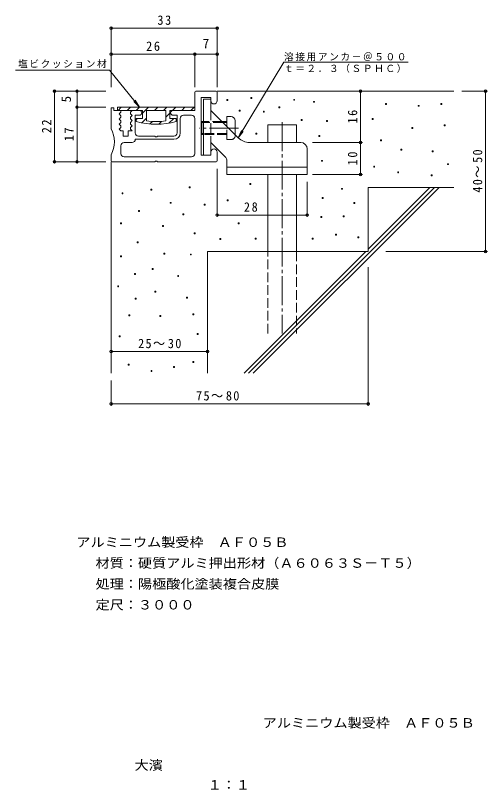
# Model space of a CAD drawing. Units: millimetres at full size, sheet at 1:1. Extents: x -80 to 66, y -133 to 108.
import ezdxf
from ezdxf.enums import TextEntityAlignment as Align

# ---------------------------------------------------------------- set-up
doc = ezdxf.new("R2010")
doc.units = ezdxf.units.MM
doc.header["$PDMODE"] = 32
doc.header["$PDSIZE"] = 0.8
doc.linetypes.add('CHAIN2', pattern=[12, 9, -1, 1, -1])
doc.linetypes.add('DASHED3', pattern=[4, 3, -1])
for name, color, linetype, lineweight in [('0-0_通り芯', 7, 'Continuous', 9), ('0-1_躯体', 2, 'Continuous', 9), ('0-4_その他', 7, 'Continuous', 9), ('0-6_ハッチ', 6, 'Continuous', 9), ('0-9', 4, 'Continuous', 9), ('0-A', 3, 'Continuous', 9), ('D-5', 7, 'Continuous', 9)]:
    doc.layers.add(name, color=color, linetype=linetype, lineweight=lineweight)
doc.layers.add('0-5_寸法', color=2, linetype='Continuous')
doc.layers.add('F-4_F-4ﾚｲﾔ', color=2, linetype='Continuous')
doc.styles.add('ＭＳ ゴシック', font='')
doc.styles.get('ＭＳ ゴシック').set_extended_font_data('MS Gothic')

msp = doc.modelspace()

# ---------------------------------------------------------------- linework, layer by layer
at = {"layer": '0-0_通り芯'}
for points in [[(-7.171, 81.912), (-7.171, 82.212), (-6.871, 82.212), (-6.871, 81.912)], [(-14.65, 81.297), (-14.65, 81.597), (-14.35, 81.597), (-14.35, 81.297)], [(6.126, 81.332), (6.126, 81.632), (6.426, 81.632), (6.426, 81.332)], [(12.335, 80.713), (12.335, 81.013), (12.635, 81.013), (12.635, 80.713)], [(34.693, 80.013), (34.693, 80.313), (34.993, 80.313), (34.993, 80.013)], [(44.844, 79.471), (44.844, 79.771), (45.144, 79.771), (45.144, 79.471)], [(51.888, 80.059), (51.888, 80.359), (52.188, 80.359), (52.188, 80.059)], [(-10.846, 77.922), (-10.846, 78.222), (-10.546, 78.222), (-10.546, 77.922)], [(-3.322, 77.612), (-3.322, 77.912), (-3.022, 77.912), (-3.022, 77.612)], [(1.521, 79.028), (1.521, 79.328), (1.821, 79.328), (1.821, 79.028)], [(8.412, 75.02), (8.412, 75.32), (8.712, 75.32), (8.712, 75.02)], [(16.32, 74.722), (16.32, 75.022), (16.62, 75.022), (16.62, 74.722)], [(30.523, 75.407), (30.523, 75.707), (30.823, 75.707), (30.823, 75.407)], [(42.852, 72.595), (42.852, 72.895), (43.152, 72.895), (43.152, 72.595)], [(52.965, 73.381), (52.965, 73.681), (53.265, 73.681), (53.265, 73.381)], [(-5.628, 70.761), (-5.628, 71.061), (-5.328, 71.061), (-5.328, 70.761)], [(13.985, 70.051), (13.985, 70.352), (14.285, 70.352), (14.285, 70.051)], [(33.159, 68.715), (33.159, 69.016), (33.459, 69.016), (33.459, 68.715)], [(39.43, 65.801), (39.43, 66.101), (39.73, 66.101), (39.73, 65.801)], [(49.226, 65.331), (49.226, 65.631), (49.526, 65.631), (49.526, 65.331)], [(14.77, 62.337), (14.77, 62.637), (15.07, 62.637), (15.07, 62.337)], [(31.014, 60.471), (31.014, 60.772), (31.314, 60.772), (31.314, 60.471)], [(54.036, 61.299), (54.036, 61.599), (54.336, 61.599), (54.336, 61.299)], [(38.483, 58.763), (38.483, 59.063), (38.783, 59.063), (38.783, 58.763)], [(48.924, 57.818), (48.924, 58.118), (49.224, 58.118), (49.224, 57.818)], [(-38.315, 53.319), (-38.315, 53.619), (-38.015, 53.619), (-38.015, 53.319)], [(-26.363, 54.051), (-26.363, 54.351), (-26.063, 54.351), (-26.063, 54.051)], [(-7.502, 55.07), (-7.502, 55.37), (-7.202, 55.37), (-7.202, 55.07)], [(20.976, 53.609), (20.976, 53.909), (21.276, 53.909), (21.276, 53.609)], [(-47.304, 52.215), (-47.304, 52.515), (-47.004, 52.515), (-47.004, 52.215)], [(14.997, 50.757), (14.997, 51.057), (15.297, 51.057), (15.297, 50.757)], [(-32.297, 49.253), (-32.297, 49.553), (-31.997, 49.553), (-31.997, 49.253)], [(-21.767, 48.642), (-21.767, 48.942), (-21.467, 48.942), (-21.467, 48.642)], [(-14.578, 49.991), (-14.578, 50.291), (-14.278, 50.291), (-14.278, 49.991)], [(24.87, 49.178), (24.87, 49.478), (25.17, 49.478), (25.17, 49.178)], [(-42.17, 46.686), (-42.17, 46.986), (-41.87, 46.986), (-41.87, 46.686)], [(-28.403, 45.623), (-28.403, 45.923), (-28.103, 45.923), (-28.103, 45.623)], [(14.602, 44.834), (14.602, 45.134), (14.902, 45.134), (14.902, 44.834)], [(21.494, 45.062), (21.494, 45.362), (21.794, 45.362), (21.794, 45.062)], [(-47.754, 42.859), (-47.754, 43.159), (-47.454, 43.159), (-47.454, 42.859)], [(-34.722, 42.069), (-34.722, 42.369), (-34.422, 42.369), (-34.422, 42.069)], [(-11.183, 42.898), (-11.183, 43.198), (-10.883, 43.198), (-10.883, 42.898)], [(-24.849, 39.7), (-24.849, 40), (-24.549, 40), (-24.549, 39.7)], [(19.119, 39.321), (19.119, 39.621), (19.419, 39.621), (19.419, 39.321)], [(26.055, 38.515), (26.055, 38.815), (26.355, 38.815), (26.355, 38.515)], [(-42.62, 36.935), (-42.62, 37.235), (-42.32, 37.235), (-42.32, 36.935)], [(-16.897, 37.971), (-16.897, 38.271), (-16.597, 38.271), (-16.597, 37.971)], [(-5.893, 38.12), (-5.893, 38.42), (-5.593, 38.42), (-5.593, 38.12)], [(11.838, 38.12), (11.838, 38.42), (12.138, 38.42), (12.138, 38.12)], [(-47.783, 32.591), (-47.783, 32.891), (-47.483, 32.891), (-47.483, 32.591)], [(-34.327, 33.381), (-34.327, 33.681), (-34.027, 33.681), (-34.027, 33.381)], [(-26.034, 33.15), (-26.034, 33.45), (-25.734, 33.45), (-25.734, 33.15)], [(-37.881, 28.642), (-37.881, 28.942), (-37.581, 28.942), (-37.581, 28.642)], [(-43.41, 27.062), (-43.41, 27.362), (-43.11, 27.362), (-43.11, 27.062)], [(-29.983, 26.437), (-29.983, 26.737), (-29.683, 26.737), (-29.683, 26.437)], [(-48.65, 23.263), (-48.65, 23.563), (-48.35, 23.563), (-48.35, 23.263)], [(-37.092, 21.533), (-37.092, 21.833), (-36.792, 21.833), (-36.792, 21.533)], [(-43.213, 19.361), (-43.213, 19.661), (-42.913, 19.661), (-42.913, 19.361)], [(-27.219, 19.723), (-27.219, 20.023), (-26.919, 20.023), (-26.919, 19.723)], [(-45.187, 14.227), (-45.187, 14.527), (-44.887, 14.527), (-44.887, 14.227)], [(-25.266, 14.516), (-25.266, 14.817), (-24.966, 14.817), (-24.966, 14.516)], [(-35.512, 14.03), (-35.512, 14.33), (-35.212, 14.33), (-35.212, 14.03)], [(-48.174, 7.649), (-48.174, 7.949), (-47.874, 7.949), (-47.874, 7.649)], [(-23.87, 8.342), (-23.87, 8.642), (-23.57, 8.642), (-23.57, 8.342)], [(-45.385, -1.139), (-45.385, -0.839), (-45.085, -0.839), (-45.085, -1.139)], [(-31.307, -1.882), (-31.307, -1.582), (-31.007, -1.582), (-31.007, -1.882)], [(-25.244, -0.349), (-25.244, -0.049), (-24.944, -0.049), (-24.944, -0.349)], [(-38.276, -3.114), (-38.276, -2.814), (-37.976, -2.814), (-37.976, -3.114)]]:
    msp.add_lwpolyline(points, close=True, dxfattribs=at)
at = {"layer": '0-1_躯体'}
for p, q in [((-24.376, 84.203), (-17.976, 84.203)), ((-19.676, 82.203), (-19.676, 81.203)), ((-17.676, 83.903), (-17.676, 81.203)), ((-49.876, 79.003), (-50.676, 79.003)), ((-50.676, 72.504), (-50.676, 79.003)), ((-49.876, 79.003), (-49.876, 78.203)), ((-47.976, 78.203), (-49.876, 78.203)), ((-47.676, 77.653), (-48.176, 77.102)), ((-47.676, 77.903), (-47.676, 77.653)), ((-44.176, 78.203), (-44.676, 77.653)), ((-44.676, 77.653), (-44.676, 77.153)), ((-41.926, 78.203), (-44.176, 78.203)), ((-48.176, 77.102), (-47.676, 76.553)), ((-47.676, 76.053), (-48.176, 75.503)), ((-48.176, 75.503), (-47.676, 74.953)), ((-47.676, 76.553), (-47.676, 76.053)), ((-47.676, 74.953), (-47.676, 74.453)), ((-44.676, 77.153), (-44.176, 76.603)), ((-44.176, 76.603), (-44.676, 76.053)), ((-44.676, 76.053), (-44.676, 75.553)), ((-44.676, 75.553), (-44.176, 75.003)), ((-44.176, 75.003), (-44.676, 74.453)), ((-41.926, 76.703), (-43.176, 76.703)), ((-43.176, 71.203), (-43.176, 76.703)), ((-30.176, 76.703), (-31.426, 76.703)), ((-30.176, 71.203), (-30.176, 76.703)), ((-29.176, 71.203), (-29.176, 75.703)), ((-28.176, 76.703), (-25.676, 76.703)), ((-24.676, 75.703), (-24.676, 64.703)), ((-47.676, 74.453), (-48.176, 73.903)), ((-48.176, 73.903), (-47.676, 73.353)), ((-47.676, 72.853), (-48.176, 72.303)), ((-47.676, 73.353), (-47.676, 72.853)), ((-44.676, 74.453), (-44.676, 73.953)), ((-44.676, 73.953), (-44.176, 73.403)), ((-44.176, 73.403), (-44.676, 72.853)), ((-44.676, 72.853), (-44.676, 72.353)), ((-44.676, 72.353), (-44.176, 71.803)), ((-48.176, 72.303), (-47.721, 71.803)), ((-46.926, 71.803), (-47.721, 71.803)), ((-46.926, 71.803), (-46.926, 70.203)), ((-46.926, 70.203), (-45.426, 70.203)), ((-42.176, 70.203), (-36.976, 70.203)), ((-36.976, 70.203), (-36.976, 70.003)), ((-36.976, 70.003), (-36.376, 70.003)), ((-36.376, 70.203), (-36.376, 70.003)), ((-31.176, 70.203), (-36.376, 70.203)), ((-44.176, 68.203), (-46.676, 68.203)), ((-31.176, 69.203), (-43.176, 69.203)), ((-47.676, 67.203), (-47.676, 64.703)), ((-19.676, 65.203), (-19.676, 64.203)), ((-17.676, 62.503), (-17.676, 65.203)), ((-50.676, 62.503), (-50.676, 64.396)), ((-46.676, 63.703), (-25.676, 63.703)), ((-19.676, 64.203), (-22.676, 64.203)), ((-50.376, 62.203), (-36.976, 62.203)), ((-36.376, 62.403), (-36.376, 62.203)), ((-17.976, 62.203), (-36.376, 62.203))]:
    msp.add_line(p, q, dxfattribs=at)
for points in [[(-24.676, 83.903), (-24.676, 78.203), (-31.426, 78.203)], [(-19.676, 82.203), (-22.676, 82.203), (-22.676, 64.203)], [(-44.176, 71.803), (-45.426, 71.803), (-45.426, 70.203)], [(-36.376, 62.403), (-36.976, 62.403), (-36.976, 62.203)]]:
    msp.add_lwpolyline(points, dxfattribs=at)
for centre, radius, start, end in [((-24.376, 83.903), 0.3, 90, 180), ((-17.976, 83.903), 0.3, 0, 90), ((-18.676, 81.203), 1, 180, 0), ((-47.976, 77.903), 0.3, 0, 90), ((-41.926, 77.453), 0.75, 270, 90), ((-31.426, 77.453), 0.75, 90, 270), ((-28.176, 75.703), 1, 90, 180), ((-25.676, 75.703), 1, 0, 90), ((-58.26, 68.45), 8.6, 331.87399, 28.12601), ((-42.176, 71.203), 1, 180, 270), ((-31.176, 71.203), 1, 270, 0), ((-31.176, 71.203), 2, 270, 0), ((-46.676, 67.203), 1, 90, 180), ((-44.176, 69.203), 1, 270, 0), ((-18.676, 65.203), 1, 0, 180), ((-46.676, 64.703), 1, 180, 270), ((-25.676, 64.703), 1, 270, 0), ((-50.376, 62.503), 0.3, 180, 270), ((-17.976, 62.503), 0.3, 270, 0)]:
    msp.add_arc(centre, radius, start, end, dxfattribs=at)
at = {"layer": '0-4_その他'}
for p, q in [((-50.676, 85.403), (-50.676, 104.122)), ((-50.676, 103.822), (-17.676, 103.822)), ((-17.676, 85.403), (-17.676, 104.122)), ((-50.676, 95.701), (-24.676, 95.701)), ((-24.676, 85.403), (-24.676, 96.001)), ((-24.676, 95.701), (-17.676, 95.701)), ((-68.643, 84.203), (-52.376, 84.203)), ((-68.343, 62.203), (-68.343, 84.203)), ((-61.314, 84.203), (-61.314, 79.203)), ((26.934, 58.203), (26.934, 84.203)), ((58.49, 84.203), (66.44, 84.203)), ((65.839, 34.203), (65.839, 84.203)), ((-61.614, 79.203), (-52.376, 79.203)), ((-61.314, 79.203), (-61.314, 62.203)), ((12.028, 68.203), (27.534, 68.203)), ((-68.643, 62.203), (-52.376, 62.203)), ((-17.676, 59.986), (-17.676, 44.996)), ((12.028, 58.203), (27.534, 58.203)), ((10.324, 55.971), (10.324, 44.996)), ((10.324, 55.971), (10.324, 44.996)), ((-17.676, 45.597), (10.324, 45.597)), ((34.753, 34.203), (66.44, 34.203)), ((29.324, 29.328), (29.324, -13.819)), ((-50.676, 3.079), (-20.676, 3.079)), ((-50.676, -5.921), (-50.676, -13.819)), ((-50.676, -13.219), (29.324, -13.219))]:
    msp.add_line(p, q, dxfattribs=at)
for p in [(-50.676, 103.822), (-17.676, 103.822), (-50.676, 95.701), (-24.676, 95.701), (-17.676, 95.701), (-68.343, 84.203), (-61.314, 84.203), (26.934, 84.203), (65.839, 84.203), (-61.314, 79.203), (26.934, 68.203), (-68.343, 62.203), (-61.314, 62.203), (26.934, 58.203), (-17.676, 45.597), (10.324, 45.597), (65.839, 34.203), (-50.676, 3.079), (-20.676, 3.079), (-50.676, -13.219), (29.324, -13.219)]:
    msp.add_point(p, dxfattribs=at)
at = {"layer": '0-6_ハッチ'}
for p, q in [((-17.676, 84.203), (55.996, 84.203)), ((-1.976, 73.703), (7.024, 73.703)), ((-1.976, 68.203), (-1.976, 73.703)), ((7.024, 68.203), (7.024, 73.703)), ((-50.676, 62.203), (-50.676, -3.635)), ((-1.976, 34.203), (-1.976, 58.203)), ((7.024, 34.203), (7.024, 58.203)), ((-7.898, -3.635), (49.939, 54.203)), ((-6.484, -3.635), (51.354, 54.203)), ((29.324, 54.203), (29.324, 34.203)), ((29.324, 35.001), (48.526, 54.203)), ((29.324, 54.203), (55.996, 54.203)), ((-20.676, 34.203), (29.324, 34.203)), ((-20.676, 34.203), (-20.676, -3.635)), ((-9.312, -3.635), (28.526, 34.203))]:
    msp.add_line(p, q, dxfattribs=at)
at = {"layer": '0-6_ハッチ', "linetype": 'CHAIN2'}
msp.add_line((2.524, 74.519), (2.524, 8.703), dxfattribs=at)
at = {"layer": '0-6_ハッチ', "linetype": 'DASHED3'}
for p, q in [((-1.976, 8.703), (-1.976, 34.203)), ((7.024, 34.203), (7.024, 8.703))]:
    msp.add_line(p, q, dxfattribs=at)
at = {"layer": '0-9'}
for p, q in [((-48.676, 79.203), (-48.676, 78.203)), ((-24.676, 79.203), (-48.676, 79.203)), ((-40.926, 78.203), (-48.676, 78.203)), ((-48.52, 78.203), (-47.52, 79.203)), ((-45.691, 78.203), (-44.691, 79.203)), ((-42.863, 78.203), (-41.863, 79.203)), ((-40.926, 77.311), (-39.034, 79.203)), ((-40.926, 78.203), (-40.926, 75.703)), ((-33.676, 78.203), (-39.676, 78.203)), ((-39.676, 78.203), (-39.676, 74.894)), ((-37.206, 78.203), (-36.206, 79.203)), ((-34.378, 78.203), (-33.378, 79.203)), ((-33.676, 78.203), (-33.676, 74.894)), ((-33.676, 76.076), (-32.426, 77.326)), ((-32.426, 78.203), (-32.426, 75.703)), ((-31.549, 78.203), (-30.549, 79.203)), ((-28.721, 78.203), (-27.721, 79.203)), ((-25.892, 78.203), (-24.892, 79.203)), ((-40.926, 75.703), (-42.876, 75.703)), ((-42.876, 75.703), (-42.876, 74.703)), ((-42.876, 75.361), (-42.535, 75.703)), ((-41.102, 74.307), (-39.676, 75.733)), ((-35.835, 73.917), (-34.989, 74.763)), ((-32.694, 74.229), (-31.221, 75.703)), ((-30.476, 75.703), (-32.426, 75.703)), ((-30.476, 75.703), (-30.476, 74.703)), ((-38.602, 73.979), (-37.849, 74.732))]:
    msp.add_line(p, q, dxfattribs=at)
msp.add_lwpolyline([(-24.676, 79.203), (-24.676, 78.203), (-32.426, 78.203)], dxfattribs=at)
for radius, start, end in [(23.625, 262.70462, 277.29538), (24.425, 255.29517, 284.70483)]:
    msp.add_arc((-36.676, 98.327), radius, start, end, dxfattribs=at)
at = {"layer": '0-A'}
for p, q in [((-21.976, 81.703), (-21.976, 64.203)), ((-19.676, 81.703), (-21.976, 81.703)), ((-19.676, 81.703), (-19.676, 78.203)), ((-19.676, 78.203), (-11.14, 69.667)), ((-14.676, 73.202), (-14.676, 76.303)), ((-13.376, 76.303), (-14.676, 76.303)), ((-12.076, 75.002), (-12.076, 70.602)), ((-22.426, 74.702), (-22.676, 74.453)), ((-21.976, 74.453), (-22.676, 74.453)), ((-22.676, 74.453), (-22.676, 70.952)), ((-21.976, 74.702), (-22.426, 74.702)), ((-14.676, 74.702), (-16.176, 74.702)), ((-14.676, 74.453), (-15.926, 74.453)), ((-21.976, 70.952), (-22.676, 70.952)), ((-21.976, 70.703), (-22.426, 70.703)), ((-15.262, 63.788), (-19.676, 68.202)), ((-19.676, 68.202), (-19.676, 64.203)), ((-7.605, 68.202), (8.324, 68.202)), ((10.324, 66.203), (10.324, 58.203)), ((-21.976, 64.203), (-19.676, 64.203)), ((-14.676, 58.203), (-14.676, 62.374)), ((10.324, 60.502), (-14.676, 60.502)), ((10.324, 58.203), (-14.676, 58.203))]:
    msp.add_line(p, q, dxfattribs=at)
at = {"layer": '0-A', "linetype": 'DASHED3'}
for p, q in [((-19.676, 78.203), (-19.676, 68.202)), ((-16.176, 74.702), (-21.976, 74.702)), ((-15.926, 74.453), (-21.976, 74.453)), ((-14.676, 69.102), (-14.676, 73.202)), ((-14.676, 70.952), (-21.976, 70.952)), ((-14.676, 70.703), (-21.976, 70.703)), ((-12.076, 70.402), (-12.076, 70.602)), ((-13.376, 69.102), (-14.676, 69.102))]:
    msp.add_line(p, q, dxfattribs=at)
at = {"layer": '0-A', "linetype": 'CHAIN2'}
msp.add_line((-11.077, 72.702), (-23.161, 72.702), dxfattribs=at)
at = {"layer": '0-A'}
msp.add_lwpolyline([(-22.426, 74.702), (-22.426, 70.703), (-22.676, 70.952)], dxfattribs=at)
for centre, radius, start, end in [((-13.376, 75.002), 1.3, 0, 90), ((-7.605, 73.202), 5, 225, 270), ((8.324, 66.203), 2, 0, 90), ((-16.676, 62.374), 2, 0, 45)]:
    msp.add_arc(centre, radius, start, end, dxfattribs=at)
at = {"layer": '0-A', "linetype": 'DASHED3'}
msp.add_arc((-13.376, 70.402), 1.3, 270, 0, dxfattribs=at)
at = {"layer": 'D-5'}
for p, q in [((-11.14, 69.667), (3.043, 93.238)), ((3.043, 93.238), (41.713, 93.238)), ((-41.863, 79.203), (-43.677, 80.923)), ((-41.863, 79.203), (-43.17, 81.334)), ((-11.14, 69.667), (-10.142, 71.959)), ((-11.14, 69.667), (-9.583, 71.623))]:
    msp.add_line(p, q, dxfattribs=at)
msp.add_lwpolyline([(-80.456, 90.708), (-51.183, 90.708), (-41.863, 79.203)], dxfattribs=at)

# ---------------------------------------------------------------- texts
at = {"layer": '0-4_その他', "color": 2, "style": 'ＭＳ ゴシック'}
msp.add_text('7', height=2.933, dxfattribs=at).set_placement((-22.176, 96.701), align=Align.BOTTOM_LEFT)
msp.add_text('5', height=2.933, rotation=90, dxfattribs=at).set_placement((-62.314, 80.703), align=Align.BOTTOM_LEFT)
at = {"layer": '0-4_その他', "color": 2, "char_height": 2.933, "attachment_point": 7, "style": 'ＭＳ ゴシック'}
for s, insert in [('\\T1.27;\\W0.95;33', (-36.301, 104.822)), ('\\T1.27;\\W0.95;26', (-39.801, 96.701)), ('\\T1.22;\\W0.95;25～30', (-42.301, 4.079)), ('\\T1.22;\\W0.95;75～80', (-24.25, -12.219))]:
    msp.add_mtext(s, dxfattribs=dict(at, insert=insert))
for s, insert, rotation in [('\\T1.27;\\W0.95;16', (25.934, 74.078), 90), ('\\T1.27;\\W0.95;22', (-69.343, 71.078), 90), ('\\T1.27;\\W0.95;17', (-62.314, 68.578), 90), ('\\T1.27;\\W0.95;10', (25.934, 61.078), 90), ('\\T1.22;\\W0.95;40～50', (64.839, 52.578), 90), ('\\T1.27;\\W0.95;28', (-9.367, 46.596), 0.002)]:
    msp.add_mtext(s, dxfattribs=dict(at, insert=insert, rotation=rotation))
at = {"layer": '0-5_寸法', "style": 'ＭＳ ゴシック', "width": 1.1}
msp.add_text('大濱', height=2.933, dxfattribs=at).set_placement((-43.412, -128.146), align=Align.BOTTOM_LEFT)
at = {"layer": 'D-5', "color": 2, "style": 'ＭＳ ゴシック', "width": 1.1}
for s, p in [('アルミニウム製受枠\u3000ＡＦ０５Ｂ', (-61.513, -58.674)), ('材質：硬質アルミ押出形材（Ａ６０６３Ｓ－Ｔ５）', (-55.542, -65.174)), ('処理：陽極酸化塗装複合皮膜', (-55.542, -71.674)), ('定尺：３０００', (-55.542, -78.174))]:
    msp.add_text(s, height=2.933, dxfattribs=at).set_placement(p, align=Align.BOTTOM_LEFT)
at = {"layer": 'D-5', "char_height": 2.199, "attachment_point": 7, "style": 'ＭＳ ゴシック'}
for s, insert in [('\\T1.17;塩ビクッション材', (-79.659, 91.358)), ('\\T1.17;溶接用アンカ－＠５００', (3.126, 93.519)), ('\\T1.17;ｔ＝２．３（ＳＰＨＣ）', (3.087, 89.862))]:
    msp.add_mtext(s, dxfattribs=dict(at, insert=insert))
at = {"layer": 'F-4_F-4ﾚｲﾔ', "style": 'ＭＳ ゴシック', "width": 1.1}
for s, p in [('アルミニウム製受枠\u3000ＡＦ０５Ｂ', (-3.526, -114.97)), ('１：１', (-20.662, -134.262))]:
    msp.add_text(s, height=2.933, dxfattribs=at).set_placement(p, align=Align.BOTTOM_LEFT)

doc.saveas('drawing.dxf')
